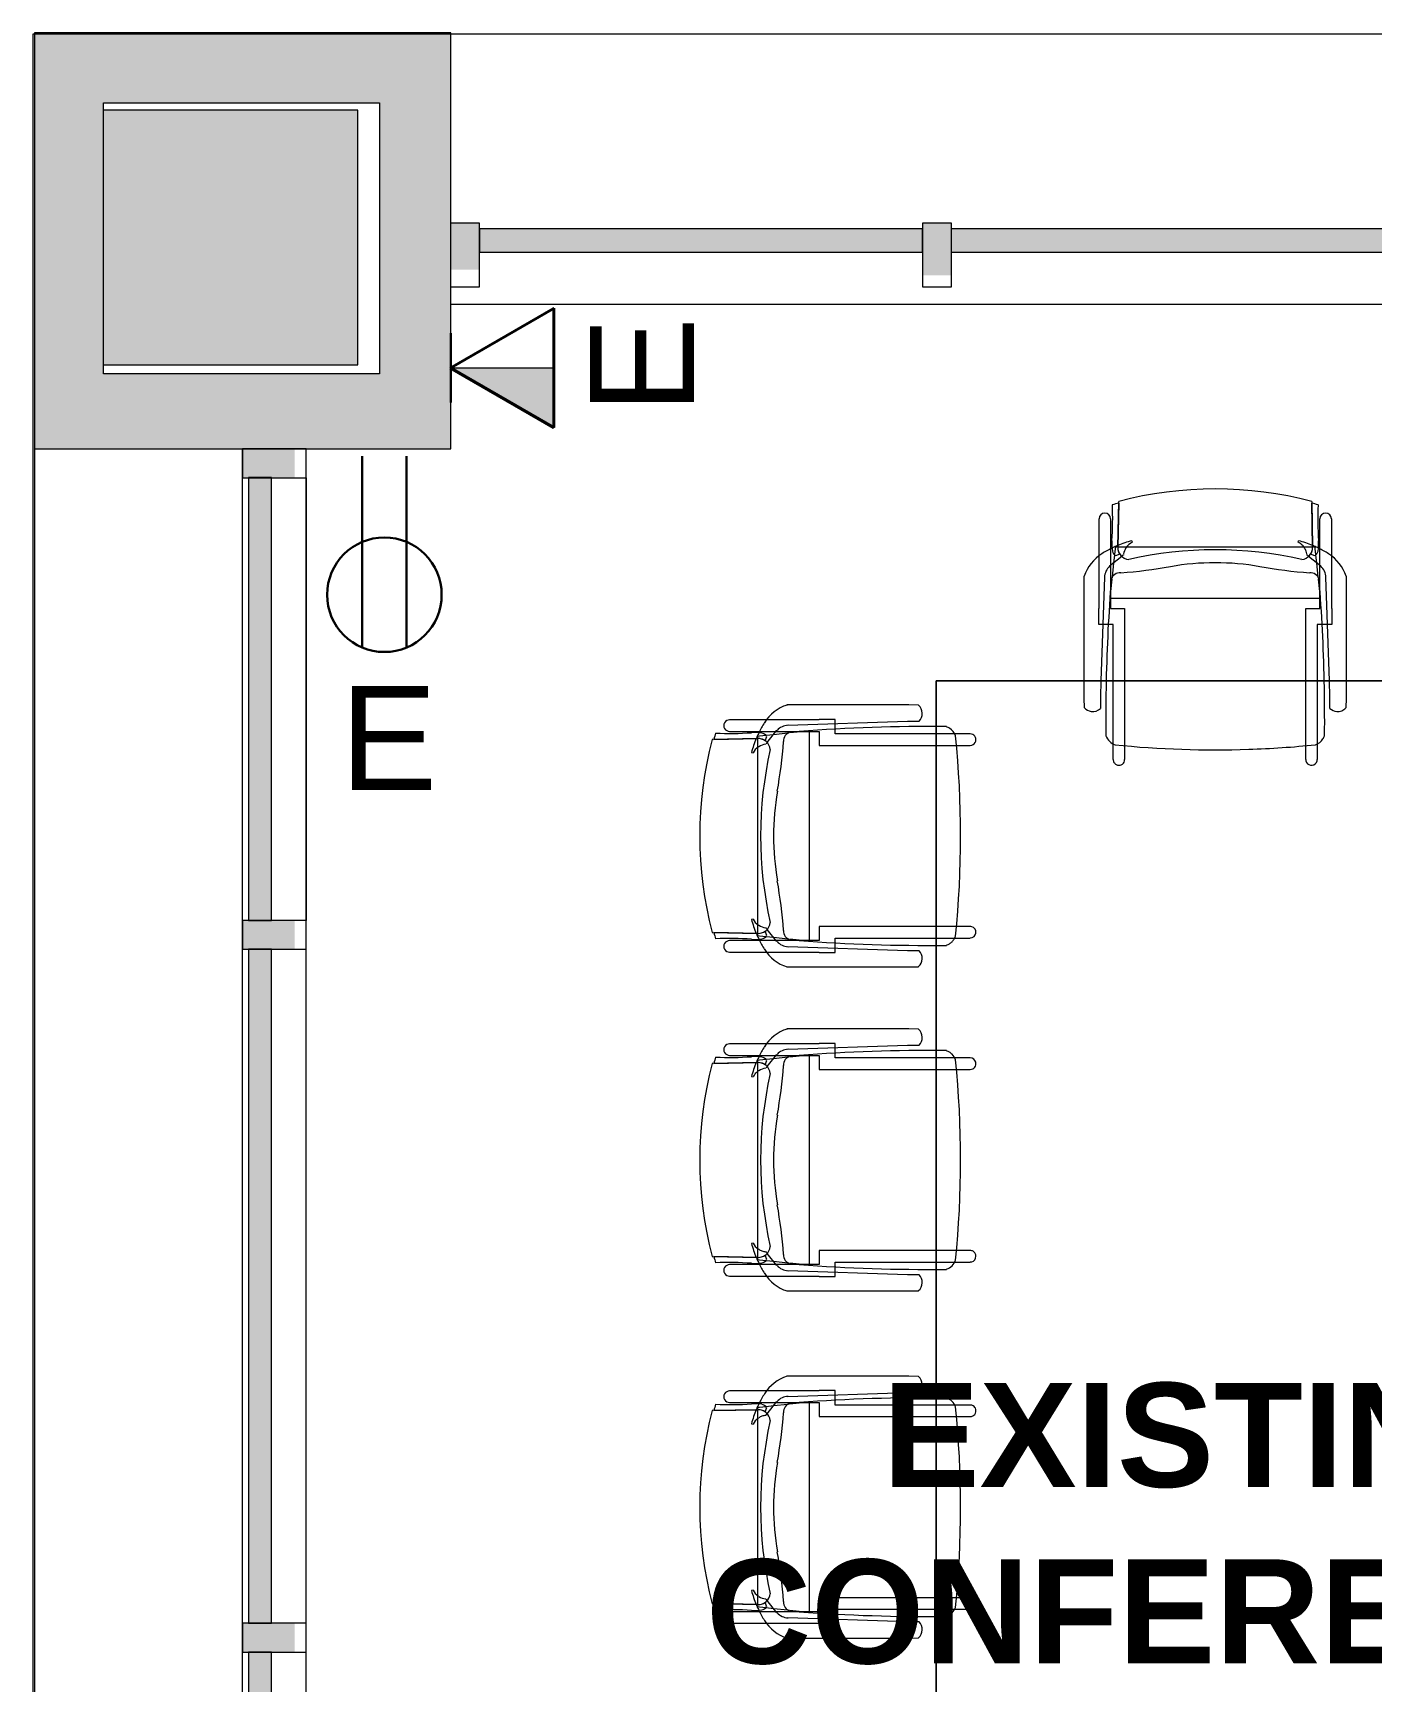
# Model space of a CAD drawing. Header units: inches. Extents: x 385 to 2249, y -1773 to -36.
# Drawn here: x 392.3 to 508, y -219.4 to -77 of the extents above; entities that cross this region are included whole.
import ezdxf

# ---------------------------------------------------------------- set-up
doc = ezdxf.new("R2010")
doc.units = ezdxf.units.IN
doc.header["$MEASUREMENT"] = 0
for name, color, linetype, lineweight in [('A-ANNO-NOTE', 131, 'Continuous', 30), ('A-AREA-IDEN', 2, 'Continuous', 9), ('A-COLS', 52, 'Continuous', 13), ('A-DETL', 90, 'Continuous', 9), ('A-DETL-THIN', 151, 'Continuous', 9), ('A-GLAZ-CURT', 52, 'Continuous', 13), ('A-GLAZ-CWMG', 51, 'Continuous', 13), ('A-WALL', 113, 'Continuous', 13), ('I-FURN', 30, 'Continuous', 9)]:
    doc.layers.add(name, color=color, linetype=linetype, lineweight=lineweight)
doc.styles.add('Swis721 Lt BT', font='swissl.ttf', dxfattribs={"height": 9})
doc.styles.add('Swis721 Lt BT_B', font='', dxfattribs={"height": 9})
doc.styles.get('Swis721 Lt BT_B').set_extended_font_data('Swis721 Lt BT', bold=True)

# ---------------------------------------------------------------- blocks, each defined once
blk = doc.blocks.new('System Panel - Glazed 2-5040567-Level 7 POWER _ SIGNAL')
at = {"layer": 'A-GLAZ-CURT', "lineweight": 9}
blk.add_hatch(color=7, dxfattribs=at).paths.add_polyline_path([(-19.14, 0.25), (19.14, 0.25), (19.14, 2.25), (-19.14, 2.25)], flags=0)
at = {"layer": 'A-GLAZ-CURT', "color": 8, "lineweight": 20}
for p, q in [((19.14, 2.25), (-19.14, 2.25)), ((-19.14, 2.25), (-19.14, 0.25)), ((19.14, 0.25), (19.14, 2.25)), ((-19.14, 0.25), (19.14, 0.25))]:
    blk.add_line(p, q, dxfattribs=at)
blk = doc.blocks.new('Rectangular Mullion - 2_5_ x 5_ rectangular-5019623-Level 7 POWER _ SIGNAL')
at = {"layer": 'A-GLAZ-CWMG', "lineweight": 9}
blk.add_hatch(color=7, dxfattribs=at).paths.add_polyline_path([(0, 1.76), (0, -2.75), (-2.5, -2.75), (-2.5, 1.76), (-1.23, 1.76)], flags=0)
at = {"layer": 'A-GLAZ-CWMG', "color": 8, "lineweight": 20}
for p, q in [((-2.5, 2.75), (0, 2.75)), ((-2.5, -2.75), (-2.5, 2.75)), ((0, 2.75), (0, -2.75)), ((0, -2.75), (-2.5, -2.75))]:
    blk.add_line(p, q, dxfattribs=at)
blk = doc.blocks.new('System Panel - Glazed 2-5040822-Level 7 POWER _ SIGNAL')
at = {"layer": 'A-GLAZ-CURT', "lineweight": 9}
blk.add_hatch(color=7, dxfattribs=at).paths.add_polyline_path([(28.08, 0.25), (28.08, 2.25), (-28.08, 2.25), (-28.08, 0.25), (5.34, 0.25)], flags=0)
at = {"layer": 'A-GLAZ-CURT', "color": 8, "lineweight": 20}
for p, q in [((28.08, 2.25), (-28.08, 2.25)), ((-28.08, 2.25), (-28.08, 0.25)), ((28.08, 0.25), (28.08, 2.25)), ((-28.08, 0.25), (28.08, 0.25))]:
    blk.add_line(p, q, dxfattribs=at)
blk = doc.blocks.new('Rectangular Column - 24_ x 24_ 2-5010604-Level 7 POWER _ SIGNAL')
at = {"layer": 'A-COLS', "lineweight": 9}
blk.add_hatch(color=7, dxfattribs=at).paths.add_polyline_path([(-11, -11), (11, -11), (11, 11), (-11, 11)], flags=0)
at = {"layer": 'A-COLS', "color": 8, "lineweight": 20}
for p, q in [((11, 11), (-11, 11)), ((-11, 11), (-11, -11)), ((11, -11), (11, 11)), ((-11, -11), (11, -11))]:
    blk.add_line(p, q, dxfattribs=at)
blk = doc.blocks.new('System Panel - Glazed 2-5041578-Level 7 POWER _ SIGNAL')
at = {"layer": 'A-GLAZ-CURT', "lineweight": 9}
blk.add_hatch(color=7, dxfattribs=at).paths.add_polyline_path([(-19.13, 0.25), (19.13, 0.25), (19.13, 2.25), (-19.13, 2.25)], flags=0)
at = {"layer": 'A-GLAZ-CURT', "color": 8, "lineweight": 20}
for p, q in [((19.13, 2.25), (-19.13, 2.25)), ((-19.13, 2.25), (-19.13, 0.25)), ((19.13, 0.25), (19.13, 2.25)), ((-19.13, 0.25), (19.13, 0.25))]:
    blk.add_line(p, q, dxfattribs=at)
blk = doc.blocks.new('System Panel - Glazed 2-5123525-Level 7 POWER _ SIGNAL')
at = {"layer": 'A-GLAZ-CURT', "lineweight": 9}
blk.add_hatch(color=7, dxfattribs=at).paths.add_polyline_path([(-29.125, 0.25), (29.125, 0.25), (29.125, 2.25), (-29.125, 2.25)], flags=0)
at = {"layer": 'A-GLAZ-CURT', "color": 8, "lineweight": 20}
for p, q in [((29.125, 2.25), (-29.125, 2.25)), ((-29.125, 2.25), (-29.125, 0.25)), ((29.125, 0.25), (29.125, 2.25)), ((-29.125, 0.25), (29.125, 0.25))]:
    blk.add_line(p, q, dxfattribs=at)
blk = doc.blocks.new('System Panel - Glazed 2-5123496-Level 7 POWER _ SIGNAL')
at = {"layer": 'A-GLAZ-CURT', "lineweight": 9}
blk.add_hatch(color=7, dxfattribs=at).paths.add_polyline_path([(-28.38, 2.25), (-28.38, 0.25), (28.37, 0.25), (28.37, 2.25), (26.15, 2.25)], flags=0)
at = {"layer": 'A-GLAZ-CURT', "color": 8, "lineweight": 20}
for p, q in [((28.37, 2.25), (-28.38, 2.25)), ((-28.38, 2.25), (-28.38, 0.25)), ((28.37, 0.25), (28.37, 2.25)), ((-28.38, 0.25), (28.37, 0.25))]:
    blk.add_line(p, q, dxfattribs=at)
blk = doc.blocks.new('Walls 62 - Walls 3-5097506-Level 7 POWER _ SIGNAL')
at = {"layer": 'A-WALL', "lineweight": 9}
blk.add_line((41.5, -1605.9), (41.5, -1742.38), dxfattribs=at)
blk = doc.blocks.new('Walls 63 - Walls 3-5097518-Level 7 POWER _ SIGNAL')
at = {"layer": 'A-WALL', "lineweight": 9}
for p, q in [((40.36, -1605.91), (40.36, -2559.92)), ((58.34, -2049.92), (58.34, -1605.91))]:
    blk.add_line(p, q, dxfattribs=at)
blk = doc.blocks.new('Rectangular Mullion - 2_5_ x 5_ rectangular-V4-Level 7 POWER _ SIGNAL')
at = {"layer": 'A-GLAZ-CWMG', "lineweight": 9}
blk.add_hatch(color=7, dxfattribs=at).paths.add_polyline_path([(-2.5, 1.26), (-2.5, -2.75), (0, -2.75), (0, 1.26), (-1.91, 1.26)], flags=0)
at = {"layer": 'A-GLAZ-CWMG', "color": 8, "lineweight": 20}
for p, q in [((0, 2.75), (-2.5, 2.75)), ((-2.5, 2.75), (-2.5, -2.75)), ((0, -2.75), (0, 2.75)), ((-2.5, -2.75), (0, -2.75))]:
    blk.add_line(p, q, dxfattribs=at)
blk = doc.blocks.new('GIANT CONFERENCE TABLE4 - GIANT CONFERENCE TABLE-5500512-Level 7 POWER _ SIGNAL')
at = {"layer": 'I-FURN'}
for p, q in [((518.12, -132.95), (470.41, -132.95)), ((470.41, -132.95), (470.41, -276.53)), ((470.41, -276.53), (470.41, -132.95)), ((470.41, -132.95), (518.12, -132.95)), ((518.12, -276.53), (518.12, -132.95)), ((518.12, -132.95), (518.12, -276.53)), ((470.41, -276.53), (518.12, -276.53)), ((518.12, -276.53), (470.41, -276.53))]:
    blk.add_line(p, q, dxfattribs=at)
blk = doc.blocks.new('F-Haworth_Chair_X99-Seminar - X99 Seminar Chair with Glides-V32-Level 7 POWER _ SIGNAL')
at = {"layer": 'I-FURN'}
for p, q in [((-8.34, 11.52), (-8.42, 7.57)), ((8.42, 7.57), (8.34, 11.52)), ((-10.04, 10.02), (-10.04, 6.81)), ((-9.04, 7.4), (-9.04, 10.02)), ((-8.42, 7.57), (-8.34, 11.37)), ((8.34, 11.37), (8.42, 7.57)), ((9.04, 10.02), (9.04, 7.4)), ((10.04, 6.81), (10.04, 10.02)), ((-9.04, 5.99), (-9.04, 7.4)), ((-8.62, 7.42), (-8.68, 6.87)), ((-8.6, 7.6), (-8.62, 7.43)), ((-8.49, 7.6), (-8.56, 7.6)), ((-7.65, 7.6), (-8.4, 7.6)), ((7.65, 7.6), (-7.65, 7.6)), ((-7.18, 7.99), (-7.21, 8.13)), ((7.21, 8.13), (7.18, 7.99)), ((8.4, 7.6), (7.65, 7.6)), ((8.56, 7.6), (8.49, 7.6)), ((8.62, 7.43), (8.6, 7.6)), ((8.68, 6.87), (8.62, 7.42)), ((9.04, 7.4), (9.04, 5.99)), ((-10.04, 6.81), (-10.04, 5)), ((-9.13, 5.92), (-8.07, 6.77)), ((-9.04, 3.62), (-9.04, 5.99)), ((-8.75, 6.22), (-8.88, 4.99)), ((-8.68, 6.87), (-8.75, 6.22)), ((-8.61, 6.81), (-8.23, 6.95)), ((-8.03, 6.81), (-7.95, 6.87)), ((7.95, 6.87), (8.03, 6.81)), ((8.07, 6.77), (9.13, 5.92)), ((8.23, 6.95), (8.61, 6.81)), ((8.75, 6.22), (8.68, 6.87)), ((8.88, 4.99), (8.75, 6.22)), ((9.04, 5.99), (9.04, 3.62)), ((10.04, 5), (10.04, 6.81)), ((-11.32, 5.06), (-11.32, -5.48)), ((-10.04, 4.99), (-10.04, 2.27)), ((-9.92, -5.36), (-9.57, 4.97)), ((-8.9, 4.8), (-9.07, 3.2)), ((-8.88, 4.99), (-8.89, 4.91)), ((8.89, 4.91), (8.88, 4.99)), ((9.07, 3.2), (8.9, 4.8)), ((9.57, 4.97), (9.92, -5.36)), ((10.04, 2.27), (10.04, 4.99)), ((11.32, -5.48), (11.32, 5.06)), ((-9.07, 3.2), (-9.07, 3.12)), ((-9.07, 3.12), (9.07, 3.12)), ((-9.04, 3.43), (-9.04, 3.62)), ((-9.04, 3.12), (-9.04, 3.43)), ((-9.04, 2.27), (-9.04, 3.12)), ((9.04, 3.62), (9.04, 3.43)), ((9.04, 3.43), (9.04, 3.12)), ((9.04, 3.12), (9.04, 2.27)), ((9.07, 3.12), (9.07, 3.2)), ((-10.04, 2.27), (-10.07, 2.27)), ((-10.07, 2.27), (-10.07, 0.89)), ((-7.83, 2.27), (-9.04, 2.27)), ((-7.83, -7.83), (-7.83, 2.27)), ((9.04, 2.27), (7.83, 2.27)), ((7.83, 2.27), (7.83, -7.83)), ((10.07, 2.27), (10.04, 2.27)), ((10.07, 0.89), (10.07, 2.27)), ((-10.07, 0.89), (-9.71, 0.89)), ((-9.71, 0.89), (-9.2, 0.89)), ((-9.2, 0.89), (-8.82, 0.89)), ((-8.82, 0.89), (-8.82, -7.83)), ((8.82, 0.89), (9.2, 0.89)), ((8.82, -7.83), (8.82, 0.89)), ((9.2, 0.89), (9.71, 0.89)), ((9.71, 0.89), (10.07, 0.89)), ((-11.32, -5.48), (-11.3, -6.32)), ((-9.92, -6.36), (-9.92, -5.36)), ((9.92, -5.36), (9.92, -6.36)), ((11.3, -6.32), (11.32, -5.48)), ((-8.82, -7.83), (-8.82, -9.44)), ((-7.83, -9.57), (-7.83, -7.83)), ((7.83, -7.83), (7.83, -9.57)), ((8.82, -9.44), (8.82, -7.83)), ((-8.82, -9.44), (-8.82, -10.78)), ((-7.83, -10.78), (-7.83, -9.57)), ((7.83, -9.57), (7.83, -10.78)), ((8.82, -10.78), (8.82, -9.44))]:
    blk.add_line(p, q, dxfattribs=at)
for centre, radius, start, end in [((0, -20.29), 32.89, 75.3075, 104.696), ((-9.54, 10.02), 0.498, 360, 180), ((-36.06, 10.03), 27.2, 355.9857, 2.5118), ((0, -20.73), 33.17, 104.5766, 105.5522), ((0, -20.73), 33.17, 74.4478, 75.4234), ((36.06, 10.03), 27.2, 177.4882, 184.0143), ((9.54, 10.02), 0.498, 360, 180), ((-4.71, -1.15), 9.61, 116.0036, 121.9522), ((-5.2, 7.86), 3.74, 175.9857, 189.9064), ((-4.71, -1.15), 9.61, 113.5094, 116.0036), ((-8.28, 7.33), 0.613, 189.9064, 237.4573), ((-4.71, -1.15), 9.61, 112.927, 113.3607), ((-4.71, -1.15), 9.61, 105.0666, 112.7369), ((-7.37, 7.55), 1.05, 178.8214, 214.7998), ((-7.37, 7.55), 1.05, 178.8214, 264.0446), ((-6.55, 6.76), 1.38, 147.5752, 174.9122), ((-6.55, 6.76), 1.38, 117.0503, 145.9813), ((0, -26.49), 33.83, 77.2285, 102.7715), ((6.55, 6.76), 1.38, 34.0187, 62.9497), ((4.71, -1.15), 9.61, 67.2631, 74.9334), ((7.37, 7.55), 1.05, 275.9554, 1.1786), ((6.55, 6.76), 1.38, 5.0878, 32.4248), ((7.37, 7.55), 1.05, 325.2002, 1.1786), ((4.71, -1.15), 9.61, 66.6393, 67.073), ((4.71, -1.15), 9.61, 63.9964, 66.4906), ((8.28, 7.33), 0.613, 302.5427, 350.0936), ((5.2, 7.86), 3.74, 350.0936, 4.0143), ((4.71, -1.15), 9.61, 58.0478, 63.9964), ((-7.87, 3.92), 3.63, 121.9522, 161.8211), ((-8.18, 4.9), 1.39, 132.8922, 177.1987), ((-11.32, 48.08), 42.84, 274.2301, 280.0233), ((0, -15.97), 22.19, 79.9767, 100.0233), ((11.32, 48.08), 42.84, 259.9767, 265.7699), ((8.18, 4.9), 1.39, 2.8013, 47.1078), ((7.87, 3.92), 3.63, 18.1789, 58.0478), ((144.06, -7.32), 153.52, 175.4787, 180.1906), ((-8.24, 4.59), 0.763, 84.2338, 165.7662), ((8.24, 4.59), 0.763, 14.2338, 95.7662), ((-144.06, -7.32), 153.52, 359.8094, 4.5213), ((-10.58, -5.68), 0.956, 221.8901, 314.1099), ((10.58, -5.68), 0.956, 225.8901, 318.1099), ((144.06, -7.32), 153.52, 180.1906, 180.5251), ((-144.06, -7.32), 153.52, 359.4749, 359.8094), ((-8.21, -8.28), 1.31, 200.0433, 212.5216), ((-8.21, -8.28), 1.31, 212.5216, 225), ((-8.21, -8.28), 1.31, 225, 237.4784), ((-8.21, -8.28), 1.31, 237.4784, 249.9567), ((0, 75.01), 84.96, 264.1475, 275.8525), ((8.21, -8.28), 1.31, 290.0433, 327.4784), ((8.21, -8.28), 1.31, 327.4784, 339.9567), ((-8.32, -10.78), 0.495, 180, 345), ((-8.32, -10.78), 0.495, 345, 360), ((8.32, -10.78), 0.495, 180, 240), ((8.32, -10.78), 0.495, 240, 255), ((8.32, -10.78), 0.495, 255, 360)]:
    blk.add_arc(centre, radius, start, end, dxfattribs=at)
blk = doc.blocks.new('F-Haworth_Chair_X99-Seminar - X99 Seminar Chair with Glides-V33-Level 7 POWER _ SIGNAL')
at = {"layer": 'I-FURN'}
for p, q in [((-8.34, 11.52), (-8.42, 7.57)), ((8.42, 7.57), (8.34, 11.52)), ((-10.04, 10.02), (-10.04, 6.81)), ((-9.04, 7.4), (-9.04, 10.02)), ((-8.42, 7.57), (-8.34, 11.37)), ((8.34, 11.37), (8.42, 7.57)), ((9.04, 10.02), (9.04, 7.4)), ((10.04, 6.81), (10.04, 10.02)), ((-9.04, 5.99), (-9.04, 7.4)), ((-8.62, 7.42), (-8.68, 6.87)), ((-8.6, 7.6), (-8.62, 7.43)), ((-8.49, 7.6), (-8.56, 7.6)), ((-7.65, 7.6), (-8.4, 7.6)), ((7.65, 7.6), (-7.65, 7.6)), ((-7.18, 7.99), (-7.21, 8.13)), ((7.21, 8.13), (7.18, 7.99)), ((8.4, 7.6), (7.65, 7.6)), ((8.56, 7.6), (8.49, 7.6)), ((8.62, 7.43), (8.6, 7.6)), ((8.68, 6.87), (8.62, 7.42)), ((9.04, 7.4), (9.04, 5.99)), ((-10.04, 6.81), (-10.04, 5)), ((-9.13, 5.92), (-8.07, 6.77)), ((-9.04, 3.62), (-9.04, 5.99)), ((-8.75, 6.22), (-8.88, 4.99)), ((-8.68, 6.87), (-8.75, 6.22)), ((-8.61, 6.81), (-8.23, 6.95)), ((-8.03, 6.81), (-7.95, 6.87)), ((7.95, 6.87), (8.03, 6.81)), ((8.07, 6.77), (9.13, 5.92)), ((8.23, 6.95), (8.61, 6.81)), ((8.75, 6.22), (8.68, 6.87)), ((8.88, 4.99), (8.75, 6.22)), ((9.04, 5.99), (9.04, 3.62)), ((10.04, 5), (10.04, 6.81)), ((-11.32, 5.06), (-11.32, -5.48)), ((-10.04, 4.99), (-10.04, 2.27)), ((-9.92, -5.36), (-9.57, 4.97)), ((-8.9, 4.8), (-9.07, 3.2)), ((-8.88, 4.99), (-8.89, 4.91)), ((8.89, 4.91), (8.88, 4.99)), ((9.07, 3.2), (8.9, 4.8)), ((9.57, 4.97), (9.92, -5.36)), ((10.04, 2.27), (10.04, 4.99)), ((11.32, -5.48), (11.32, 5.06)), ((-9.07, 3.2), (-9.07, 3.12)), ((-9.07, 3.12), (9.07, 3.12)), ((-9.04, 3.43), (-9.04, 3.62)), ((-9.04, 3.12), (-9.04, 3.43)), ((-9.04, 2.27), (-9.04, 3.12)), ((9.04, 3.62), (9.04, 3.43)), ((9.04, 3.43), (9.04, 3.12)), ((9.04, 3.12), (9.04, 2.27)), ((9.07, 3.12), (9.07, 3.2)), ((-10.04, 2.27), (-10.07, 2.27)), ((-10.07, 2.27), (-10.07, 0.89)), ((-7.83, 2.27), (-9.04, 2.27)), ((-7.83, -7.83), (-7.83, 2.27)), ((9.04, 2.27), (7.83, 2.27)), ((7.83, 2.27), (7.83, -7.83)), ((10.07, 2.27), (10.04, 2.27)), ((10.07, 0.89), (10.07, 2.27)), ((-10.07, 0.89), (-9.71, 0.89)), ((-9.71, 0.89), (-9.2, 0.89)), ((-9.2, 0.89), (-8.82, 0.89)), ((-8.82, 0.89), (-8.82, -7.83)), ((8.82, 0.89), (9.2, 0.89)), ((8.82, -7.83), (8.82, 0.89)), ((9.2, 0.89), (9.71, 0.89)), ((9.71, 0.89), (10.07, 0.89)), ((-11.32, -5.48), (-11.3, -6.32)), ((-9.92, -6.36), (-9.92, -5.36)), ((9.92, -5.36), (9.92, -6.36)), ((11.3, -6.32), (11.32, -5.48)), ((-8.82, -7.83), (-8.82, -9.44)), ((-7.83, -9.57), (-7.83, -7.83)), ((7.83, -7.83), (7.83, -9.57)), ((8.82, -9.44), (8.82, -7.83)), ((-8.82, -9.44), (-8.82, -10.78)), ((-7.83, -10.78), (-7.83, -9.57)), ((7.83, -9.57), (7.83, -10.78)), ((8.82, -10.78), (8.82, -9.44))]:
    blk.add_line(p, q, dxfattribs=at)
for centre, radius, start, end in [((0, -20.29), 32.89, 75.3075, 104.696), ((-9.54, 10.02), 0.498, 360, 180), ((-36.06, 10.03), 27.2, 355.9857, 2.5118), ((0, -20.73), 33.17, 104.5766, 105.5522), ((0, -20.73), 33.17, 74.4478, 75.4234), ((36.06, 10.03), 27.2, 177.4882, 184.0143), ((9.54, 10.02), 0.498, 360, 180), ((-4.71, -1.15), 9.61, 116.0036, 121.9522), ((-5.2, 7.86), 3.74, 175.9857, 189.9064), ((-4.71, -1.15), 9.61, 113.5094, 116.0036), ((-8.28, 7.33), 0.613, 189.9064, 237.4573), ((-4.71, -1.15), 9.61, 112.927, 113.3607), ((-4.71, -1.15), 9.61, 105.0666, 112.7369), ((-7.37, 7.55), 1.05, 178.8214, 214.7998), ((-7.37, 7.55), 1.05, 178.8214, 264.0446), ((-6.55, 6.76), 1.38, 160.4467, 174.9122), ((-6.55, 6.76), 1.38, 147.5752, 160.4467), ((-6.55, 6.76), 1.38, 117.0503, 145.9813), ((0, -26.49), 33.83, 77.2285, 102.7715), ((6.55, 6.76), 1.38, 48.4842, 62.9497), ((4.71, -1.15), 9.61, 67.2631, 74.9334), ((6.55, 6.76), 1.38, 34.0187, 48.4842), ((7.37, 7.55), 1.05, 275.9554, 1.1786), ((6.55, 6.76), 1.38, 5.0878, 32.4248), ((7.37, 7.55), 1.05, 325.2002, 1.1786), ((4.71, -1.15), 9.61, 66.6393, 67.073), ((4.71, -1.15), 9.61, 63.9964, 66.4906), ((8.28, 7.33), 0.613, 302.5427, 350.0936), ((5.2, 7.86), 3.74, 350.0936, 4.0143), ((4.71, -1.15), 9.61, 58.0478, 63.9964), ((-7.87, 3.92), 3.63, 121.9522, 161.8211), ((-8.18, 4.9), 1.39, 132.8922, 177.1987), ((-11.32, 48.08), 42.84, 274.2301, 280.0233), ((0, -15.97), 22.19, 79.9767, 100.0233), ((11.32, 48.08), 42.84, 259.9767, 265.7699), ((8.18, 4.9), 1.39, 2.8013, 47.1078), ((7.87, 3.92), 3.63, 18.1789, 58.0478), ((144.06, -7.32), 153.52, 175.4787, 180.1906), ((-8.24, 4.59), 0.763, 84.2338, 165.7662), ((8.24, 4.59), 0.763, 14.2338, 95.7662), ((-144.06, -7.32), 153.52, 359.8094, 4.5213), ((-10.58, -5.68), 0.956, 221.8901, 314.1099), ((10.58, -5.68), 0.956, 225.8901, 318.1099), ((144.06, -7.32), 153.52, 180.1906, 180.5251), ((-144.06, -7.32), 153.52, 359.4749, 359.8094), ((-8.21, -8.28), 1.31, 200.0433, 212.5216), ((-8.21, -8.28), 1.31, 212.5216, 237.4784), ((-8.21, -8.28), 1.31, 237.4784, 249.9567), ((0, 75.01), 84.96, 264.1475, 275.8525), ((8.21, -8.28), 1.31, 290.0433, 315), ((8.21, -8.28), 1.31, 315, 327.4784), ((8.21, -8.28), 1.31, 327.4784, 339.9567), ((-8.32, -10.78), 0.495, 180, 195), ((-8.32, -10.78), 0.495, 195, 270), ((-8.32, -10.78), 0.495, 270, 300), ((-8.32, -10.78), 0.495, 300, 315), ((-8.32, -10.78), 0.495, 315, 330), ((-8.32, -10.78), 0.495, 330, 345), ((-8.32, -10.78), 0.495, 345, 360), ((8.32, -10.78), 0.495, 180, 285), ((8.32, -10.78), 0.495, 285, 360)]:
    blk.add_arc(centre, radius, start, end, dxfattribs=at)
blk = doc.blocks.new('F-Haworth_Chair_X99-Seminar - X99 Seminar Chair with Glides-V34-Level 7 POWER _ SIGNAL')
at = {"layer": 'I-FURN'}
for p, q in [((-8.34, 11.52), (-8.42, 7.57)), ((8.42, 7.57), (8.34, 11.52)), ((-10.04, 10.02), (-10.04, 6.81)), ((-9.04, 7.4), (-9.04, 10.02)), ((-8.42, 7.57), (-8.34, 11.37)), ((8.34, 11.37), (8.42, 7.57)), ((9.04, 10.02), (9.04, 7.4)), ((10.04, 6.81), (10.04, 10.02)), ((-9.04, 5.99), (-9.04, 7.4)), ((-8.62, 7.42), (-8.68, 6.87)), ((-8.6, 7.6), (-8.62, 7.43)), ((-8.49, 7.6), (-8.56, 7.6)), ((-7.65, 7.6), (-8.4, 7.6)), ((7.65, 7.6), (-7.65, 7.6)), ((-7.18, 7.99), (-7.21, 8.13)), ((7.21, 8.13), (7.18, 7.99)), ((8.4, 7.6), (7.65, 7.6)), ((8.56, 7.6), (8.49, 7.6)), ((8.62, 7.43), (8.6, 7.6)), ((8.68, 6.87), (8.62, 7.42)), ((9.04, 7.4), (9.04, 5.99)), ((-10.04, 6.81), (-10.04, 5)), ((-9.13, 5.92), (-8.07, 6.77)), ((-9.04, 3.62), (-9.04, 5.99)), ((-8.75, 6.22), (-8.88, 4.99)), ((-8.68, 6.87), (-8.75, 6.22)), ((-8.61, 6.81), (-8.23, 6.95)), ((-8.03, 6.81), (-7.95, 6.87)), ((7.95, 6.87), (8.03, 6.81)), ((8.07, 6.77), (9.13, 5.92)), ((8.23, 6.95), (8.61, 6.81)), ((8.75, 6.22), (8.68, 6.87)), ((8.88, 4.99), (8.75, 6.22)), ((9.04, 5.99), (9.04, 3.62)), ((10.04, 5), (10.04, 6.81)), ((-11.32, 5.06), (-11.32, -5.48)), ((-10.04, 4.99), (-10.04, 2.27)), ((-9.92, -5.36), (-9.57, 4.97)), ((-8.9, 4.8), (-9.07, 3.2)), ((-8.88, 4.99), (-8.89, 4.91)), ((8.89, 4.91), (8.88, 4.99)), ((9.07, 3.2), (8.9, 4.8)), ((9.57, 4.97), (9.92, -5.36)), ((10.04, 2.27), (10.04, 4.99)), ((11.32, -5.48), (11.32, 5.06)), ((-9.07, 3.2), (-9.07, 3.12)), ((-9.07, 3.12), (9.07, 3.12)), ((-9.04, 3.43), (-9.04, 3.62)), ((-9.04, 3.12), (-9.04, 3.43)), ((-9.04, 2.27), (-9.04, 3.12)), ((9.04, 3.62), (9.04, 3.43)), ((9.04, 3.43), (9.04, 3.12)), ((9.04, 3.12), (9.04, 2.27)), ((9.07, 3.12), (9.07, 3.2)), ((-10.04, 2.27), (-10.07, 2.27)), ((-10.07, 2.27), (-10.07, 0.89)), ((-7.83, 2.27), (-9.04, 2.27)), ((-7.83, -7.83), (-7.83, 2.27)), ((9.04, 2.27), (7.83, 2.27)), ((7.83, 2.27), (7.83, -7.83)), ((10.07, 2.27), (10.04, 2.27)), ((10.07, 0.89), (10.07, 2.27)), ((-10.07, 0.89), (-9.71, 0.89)), ((-9.71, 0.89), (-9.2, 0.89)), ((-9.2, 0.89), (-8.82, 0.89)), ((-8.82, 0.89), (-8.82, -7.83)), ((8.82, 0.89), (9.2, 0.89)), ((8.82, -7.83), (8.82, 0.89)), ((9.2, 0.89), (9.71, 0.89)), ((9.71, 0.89), (10.07, 0.89)), ((-11.32, -5.48), (-11.3, -6.32)), ((-9.92, -6.36), (-9.92, -5.36)), ((9.92, -5.36), (9.92, -6.36)), ((11.3, -6.32), (11.32, -5.48)), ((-8.82, -7.83), (-8.82, -9.44)), ((-7.83, -9.57), (-7.83, -7.83)), ((7.83, -7.83), (7.83, -9.57)), ((8.82, -9.44), (8.82, -7.83)), ((-8.82, -9.44), (-8.82, -10.78)), ((-7.83, -10.78), (-7.83, -9.57)), ((7.83, -9.57), (7.83, -10.78)), ((8.82, -10.78), (8.82, -9.44))]:
    blk.add_line(p, q, dxfattribs=at)
for centre, radius, start, end in [((0, -20.29), 32.89, 75.3075, 104.696), ((-9.54, 10.02), 0.498, 360, 180), ((-36.06, 10.03), 27.2, 355.9857, 2.5118), ((0, -20.73), 33.17, 104.5766, 105.5522), ((0, -20.73), 33.17, 74.4478, 75.4234), ((36.06, 10.03), 27.2, 177.4882, 184.0143), ((9.54, 10.02), 0.498, 360, 180), ((-4.71, -1.15), 9.61, 116.0036, 121.9522), ((-5.2, 7.86), 3.74, 175.9857, 189.9064), ((-4.71, -1.15), 9.61, 113.5094, 116.0036), ((-8.28, 7.33), 0.613, 189.9064, 237.4573), ((-4.71, -1.15), 9.61, 112.927, 113.3607), ((-4.71, -1.15), 9.61, 105.0666, 112.7369), ((-7.37, 7.55), 1.05, 178.8214, 214.7998), ((-7.37, 7.55), 1.05, 178.8214, 264.0446), ((-6.55, 6.76), 1.38, 147.5752, 174.9122), ((-6.55, 6.76), 1.38, 117.0503, 145.9813), ((0, -26.49), 33.83, 77.2285, 102.7715), ((6.55, 6.76), 1.38, 34.0187, 62.9497), ((4.71, -1.15), 9.61, 67.2631, 74.9334), ((7.37, 7.55), 1.05, 275.9554, 1.1786), ((6.55, 6.76), 1.38, 19.5533, 32.4248), ((6.55, 6.76), 1.38, 5.0878, 19.5533), ((7.37, 7.55), 1.05, 325.2002, 1.1786), ((4.71, -1.15), 9.61, 66.6393, 67.073), ((4.71, -1.15), 9.61, 63.9964, 66.4906), ((8.28, 7.33), 0.613, 302.5427, 350.0936), ((5.2, 7.86), 3.74, 350.0936, 4.0143), ((4.71, -1.15), 9.61, 58.0478, 63.9964), ((-7.87, 3.92), 3.63, 121.9522, 161.8211), ((-8.18, 4.9), 1.39, 132.8922, 177.1987), ((-11.32, 48.08), 42.84, 274.2301, 280.0233), ((0, -15.97), 22.19, 79.9767, 100.0233), ((11.32, 48.08), 42.84, 259.9767, 265.7699), ((8.18, 4.9), 1.39, 2.8013, 47.1078), ((7.87, 3.92), 3.63, 18.1789, 58.0478), ((144.06, -7.32), 153.52, 175.4787, 180.1906), ((-8.24, 4.59), 0.763, 84.2338, 165.7662), ((8.24, 4.59), 0.763, 14.2338, 95.7662), ((-144.06, -7.32), 153.52, 359.8094, 4.5213), ((-10.58, -5.68), 0.956, 221.8901, 314.1099), ((10.58, -5.68), 0.956, 225.8901, 318.1099), ((144.06, -7.32), 153.52, 180.1906, 180.5251), ((-144.06, -7.32), 153.52, 359.4749, 359.8094), ((-8.21, -8.28), 1.31, 200.0433, 249.9567), ((0, 75.01), 84.96, 264.1475, 275.8525), ((8.21, -8.28), 1.31, 290.0433, 339.9567), ((-8.32, -10.78), 0.495, 180, 195), ((-8.32, -10.78), 0.495, 195, 285), ((-8.32, -10.78), 0.495, 285, 360), ((8.32, -10.78), 0.495, 180, 285), ((8.32, -10.78), 0.495, 285, 330), ((8.32, -10.78), 0.495, 330, 345), ((8.32, -10.78), 0.495, 345, 360)]:
    blk.add_arc(centre, radius, start, end, dxfattribs=at)
blk = doc.blocks.new('F-Haworth_Chair_X99-Seminar - X99 Seminar Chair with Glides-V42-Level 7 POWER _ SIGNAL')
at = {"layer": 'I-FURN'}
for p, q in [((-8.82, 9.44), (-8.82, 10.78)), ((-7.83, 10.78), (-7.83, 9.57)), ((7.83, 9.57), (7.83, 10.78)), ((8.82, 10.78), (8.82, 9.44)), ((-8.82, 3.99), (-8.82, 9.44)), ((-7.83, 9.57), (-7.83, 3.99)), ((7.83, 3.99), (7.83, 9.57)), ((8.82, 9.44), (8.82, 3.99)), ((-11.32, 5.48), (-11.3, 6.32)), ((-9.92, 6.36), (-9.92, 5.36)), ((9.92, 5.36), (9.92, 6.36)), ((11.3, 6.32), (11.32, 5.48)), ((-11.32, 3.99), (-11.32, 5.48)), ((-9.92, 5.36), (-9.87, 3.99)), ((9.87, 3.99), (9.92, 5.36)), ((11.32, 5.48), (11.32, 3.99)), ((-11.32, -5.06), (-11.32, 3.99)), ((-9.87, 3.99), (-9.57, -4.97)), ((-8.82, -0.89), (-8.82, 3.99)), ((-7.83, 3.99), (-7.83, -2.27)), ((7.83, -2.27), (7.83, 3.99)), ((8.82, 3.99), (8.82, -0.89)), ((9.57, -4.97), (9.87, 3.99)), ((11.32, 3.99), (11.32, -5.06)), ((-10.07, -0.89), (-9.71, -0.89)), ((-10.07, -2.27), (-10.07, -0.89)), ((-9.71, -0.89), (-9.2, -0.89)), ((-9.2, -0.89), (-8.82, -0.89)), ((8.82, -0.89), (9.2, -0.89)), ((9.2, -0.89), (9.71, -0.89)), ((9.71, -0.89), (10.07, -0.89)), ((10.07, -0.89), (10.07, -2.27)), ((-10.04, -2.27), (-10.07, -2.27)), ((-10.04, -4.99), (-10.04, -2.27)), ((-9.04, -2.27), (-9.04, -3.12)), ((-7.83, -2.27), (-9.04, -2.27)), ((9.04, -2.27), (7.83, -2.27)), ((9.04, -3.12), (9.04, -2.27)), ((10.04, -2.27), (10.04, -4.99)), ((10.07, -2.27), (10.04, -2.27)), ((-9.07, -3.12), (9.07, -3.12)), ((-9.07, -3.2), (-9.07, -3.12)), ((-8.9, -4.8), (-9.07, -3.2)), ((-9.04, -3.12), (-9.04, -3.43)), ((-9.04, -3.43), (-9.04, -3.62)), ((-9.04, -3.62), (-9.04, -5.99)), ((9.07, -3.2), (8.9, -4.8)), ((9.04, -3.43), (9.04, -3.12)), ((9.04, -3.62), (9.04, -3.43)), ((9.04, -5.99), (9.04, -3.62)), ((9.07, -3.12), (9.07, -3.2)), ((-10.04, -6.81), (-10.04, -5)), ((-8.88, -4.99), (-8.89, -4.91)), ((-8.75, -6.22), (-8.88, -4.99)), ((8.88, -4.99), (8.75, -6.22)), ((8.89, -4.91), (8.88, -4.99)), ((10.04, -5), (10.04, -6.81)), ((-10.04, -10.02), (-10.04, -6.81)), ((-9.13, -5.92), (-8.07, -6.77)), ((-9.04, -5.99), (-9.04, -7.4)), ((-8.68, -6.87), (-8.75, -6.22)), ((-8.68, -6.91), (-8.68, -6.87)), ((-8.62, -7.42), (-8.67, -6.94)), ((-8.61, -6.81), (-8.23, -6.95)), ((-8.03, -6.81), (-7.95, -6.87)), ((7.95, -6.87), (8.03, -6.81)), ((8.07, -6.77), (9.13, -5.92)), ((8.23, -6.95), (8.61, -6.81)), ((8.67, -6.94), (8.62, -7.42)), ((8.75, -6.22), (8.68, -6.87)), ((8.68, -6.87), (8.68, -6.91)), ((9.04, -7.4), (9.04, -5.99)), ((10.04, -6.81), (10.04, -10.02)), ((-9.04, -7.4), (-9.04, -10.02)), ((-8.6, -7.6), (-8.62, -7.43)), ((-8.49, -7.6), (-8.56, -7.6)), ((-8.42, -7.57), (-8.34, -11.37)), ((-8.34, -11.52), (-8.42, -7.57)), ((-7.65, -7.6), (-8.4, -7.6)), ((7.65, -7.6), (-7.65, -7.6)), ((-7.18, -7.99), (-7.21, -8.13)), ((7.21, -8.13), (7.18, -7.99)), ((8.4, -7.6), (7.65, -7.6)), ((8.34, -11.37), (8.42, -7.57)), ((8.42, -7.57), (8.34, -11.52)), ((8.56, -7.6), (8.49, -7.6)), ((8.62, -7.43), (8.6, -7.6)), ((9.04, -10.02), (9.04, -7.4))]:
    blk.add_line(p, q, dxfattribs=at)
for centre, radius, start, end in [((-8.32, 10.78), 0.495, 165, 180), ((-8.32, 10.78), 0.495, 30, 165), ((-8.32, 10.78), 0.495, 0, 30), ((8.32, 10.78), 0.495, 75, 180), ((8.32, 10.78), 0.495, 60, 75), ((8.32, 10.78), 0.495, 30, 60), ((8.32, 10.78), 0.495, 15, 30), ((8.32, 10.78), 0.495, 0, 15), ((-8.21, 8.28), 1.31, 147.4784, 159.9567), ((144.06, 7.32), 153.52, 179.4749, 181.2435), ((-8.21, 8.28), 1.31, 110.0433, 147.4784), ((0, -75.01), 84.96, 91.9508, 95.8525), ((0, -75.01), 84.96, 84.1475, 91.9508), ((8.21, 8.28), 1.31, 20.0433, 69.9567), ((-144.06, 7.32), 153.52, 358.7565, 0.5251), ((-10.58, 5.68), 0.956, 124.9356, 138.1099), ((-10.58, 5.68), 0.956, 111.7614, 124.9356), ((-10.58, 5.68), 0.956, 98.5871, 111.7614), ((-10.58, 5.68), 0.956, 85.4129, 98.5871), ((-10.58, 5.68), 0.956, 45.8901, 85.4129), ((10.58, 5.68), 0.956, 81.4129, 134.1099), ((10.58, 5.68), 0.956, 41.8901, 81.4129), ((144.06, 7.32), 153.52, 181.2435, 184.5213), ((-144.06, 7.32), 153.52, 355.4787, 358.7565), ((-7.87, -3.92), 3.63, 198.1789, 238.0478), ((-8.18, -4.9), 1.39, 182.8013, 227.1078), ((-8.24, -4.59), 0.763, 194.2338, 275.7662), ((-11.32, -48.08), 42.84, 79.9767, 85.7699), ((11.32, -48.08), 42.84, 94.2301, 100.0233), ((8.24, -4.59), 0.763, 264.2338, 345.7662), ((8.18, -4.9), 1.39, 312.8922, 357.1987), ((7.87, -3.92), 3.63, 301.9522, 341.8211), ((-4.71, 1.15), 9.61, 238.0478, 243.9964), ((-8.28, -7.33), 0.613, 122.5427, 170.0936), ((-7.37, -7.55), 1.05, 95.9554, 181.1786), ((-7.37, -7.55), 1.05, 145.2002, 181.1786), ((-6.55, -6.76), 1.38, 185.0878, 187.5102), ((-6.55, -6.76), 1.38, 189.3471, 199.5533), ((0, 26.49), 33.83, 257.2285, 282.7715), ((0, 15.97), 22.19, 259.9767, 280.0233), ((7.37, -7.55), 1.05, 358.8214, 84.0446), ((6.55, -6.76), 1.38, 327.5752, 350.6529), ((6.55, -6.76), 1.38, 352.4898, 354.9122), ((7.37, -7.55), 1.05, 358.8214, 34.7998), ((8.28, -7.33), 0.613, 9.9064, 57.4573), ((4.71, 1.15), 9.61, 296.0036, 301.9522), ((-5.2, -7.86), 3.74, 170.0936, 184.0143), ((-36.06, -10.03), 27.2, 357.4882, 4.0143), ((-4.71, 1.15), 9.61, 243.9964, 246.4906), ((-4.71, 1.15), 9.61, 246.6393, 247.073), ((-4.71, 1.15), 9.61, 247.2631, 254.9334), ((-6.55, -6.76), 1.38, 199.5533, 212.4248), ((-6.55, -6.76), 1.38, 214.0187, 228.4842), ((-6.55, -6.76), 1.38, 228.4842, 242.9497), ((6.55, -6.76), 1.38, 297.0503, 325.9813), ((4.71, 1.15), 9.61, 285.0666, 292.7369), ((4.71, 1.15), 9.61, 292.927, 293.3607), ((4.71, 1.15), 9.61, 293.5094, 296.0036), ((36.06, -10.03), 27.2, 175.9857, 182.5118), ((5.2, -7.86), 3.74, 355.9857, 9.9064), ((-9.54, -10.02), 0.498, 180, 0), ((0, 20.73), 33.17, 254.4478, 255.4234), ((0, 20.73), 33.17, 284.5766, 285.5522), ((9.54, -10.02), 0.498, 180, 0), ((0, 20.29), 32.89, 255.304, 284.6925)]:
    blk.add_arc(centre, radius, start, end, dxfattribs=at)
blk = doc.blocks.new('Walls 123 - Walls 1-5527625-Level 7 POWER _ SIGNAL')
at = {"layer": 'A-WALL', "lineweight": 9}
h = blk.add_hatch(color=7, dxfattribs=at)
h.paths.add_polyline_path([(59.47, -481.89), (59.44, -445.95), (23.47, -445.95), (23.47, -481.89), (41.45, -481.89)], flags=0)
h.paths.add_polyline_path([(53.3, -475.4), (29.44, -475.4), (29.44, -451.99), (53.3, -451.99)], flags=0)
at = {"layer": 'A-WALL', "color": 8, "lineweight": 20}
for p, q in [((59.47, -445.95), (23.47, -445.95)), ((23.47, -445.95), (23.47, -481.89)), ((59.47, -481.89), (59.47, -445.95)), ((29.44, -452.64), (29.44, -451.99)), ((29.44, -451.99), (53.3, -451.99)), ((53.3, -451.99), (53.3, -475.4)), ((29.44, -475.4), (29.44, -474.64)), ((53.3, -475.4), (29.44, -475.4)), ((23.47, -481.89), (59.47, -481.89))]:
    blk.add_line(p, q, dxfattribs=at)
blk = doc.blocks.new('Rectangular Mullion - 2_5_ x 5_ rectangular-5041577-Level 7 POWER _ SIGNAL')
at = {"layer": 'A-GLAZ-CWMG', "lineweight": 9}
for p, q in [((410.47, -153.64), (410.47, -115.39)), ((415.97, -115.39), (415.97, -153.64))]:
    blk.add_line(p, q, dxfattribs=at)

msp = doc.modelspace()

# ---------------------------------------------------------------- hatches: boundary and pattern name
at = {"layer": 'A-ANNO-NOTE', "lineweight": 9}
msp.add_hatch(color=256, dxfattribs=at).paths.add_polyline_path([(437.33, -111.08), (437.33, -105.93), (428.4, -105.93), (432.24, -108.14)], flags=0)

# ---------------------------------------------------------------- linework, layer by layer
at = {"layer": 'A-ANNO-NOTE'}
for p, q in [((428.4, -105.93), (437.33, -100.77)), ((428.47, -105.89), (437.4, -100.73)), ((437.33, -100.77), (437.33, -111.08)), ((437.4, -100.73), (437.4, -111.04)), ((428.47, -108.89), (428.47, -102.89)), ((428.4, -105.93), (437.33, -111.08)), ((428.47, -105.89), (437.4, -111.04)), ((420.81, -113.54), (420.81, -130.07)), ((424.64, -113.54), (424.64, -130.07)), ((424.64, -113.54), (424.64, -130.07))]:
    msp.add_line(p, q, dxfattribs=at)
at = {"layer": 'A-ANNO-NOTE', "lineweight": 9}
for p, q in [((428.4, -105.93), (437.33, -111.08)), ((437.33, -105.93), (428.4, -105.93)), ((437.33, -111.08), (437.33, -105.93))]:
    msp.add_line(p, q, dxfattribs=at)
at = {"layer": 'A-ANNO-NOTE'}
msp.add_circle((422.72, -125.5), 4.95, dxfattribs=at)
at = {"layer": 'A-DETL', "lineweight": 13}
for p, q in [((428.43, -100.39), (564.95, -100.39)), ((415.97, -1064.14), (415.97, -114.14))]:
    msp.add_line(p, q, dxfattribs=at)
at = {"layer": 'A-DETL-THIN'}
for p, q in [((565.35, -77.05), (392.35, -77.05)), ((392.35, -77.05), (392.35, -1103.05))]:
    msp.add_line(p, q, dxfattribs=at)

# ---------------------------------------------------------------- block references
at = {"layer": 'A-COLS', "lineweight": 9}
msp.add_blockref('Rectangular Column - 24_ x 24_ 2-5010604-Level 7 POWER _ SIGNAL', (409.43, -94.64), dxfattribs=at)
at = {"layer": 'A-GLAZ-CURT', "lineweight": 9}
for name, p in [('System Panel - Glazed 2-5040567-Level 7 POWER _ SIGNAL', (450.07, -96.14)), ('System Panel - Glazed 2-5040822-Level 7 POWER _ SIGNAL', (499.79, -96.14))]:
    msp.add_blockref(name, p, dxfattribs=at)
at = {"layer": 'A-GLAZ-CURT', "lineweight": 9, "rotation": 89.9999999999994}
for name, p in [('System Panel - Glazed 2-5041578-Level 7 POWER _ SIGNAL', (413.22, -134.51)), ('System Panel - Glazed 2-5123525-Level 7 POWER _ SIGNAL', (413.22, -185.26)), ('System Panel - Glazed 2-5123496-Level 7 POWER _ SIGNAL', (413.22, -245.26))]:
    msp.add_blockref(name, p, dxfattribs=at)
at = {"layer": 'A-GLAZ-CWMG', "lineweight": 9, "rotation": 180}
msp.add_blockref('Rectangular Mullion - 2_5_ x 5_ rectangular-V4-Level 7 POWER _ SIGNAL', (428.43, -96.14), dxfattribs=at)
at = {"layer": 'A-GLAZ-CWMG', "lineweight": 9, "extrusion": (0, 0, -1)}
for p, rotation in [((-471.72, -96.14), 180), ((-413.22, -112.89), 90.0000000000006), ((-413.22, -153.64), 90.0000000000006), ((-413.22, -214.39), 90.0000000000006)]:
    msp.add_blockref('Rectangular Mullion - 2_5_ x 5_ rectangular-5019623-Level 7 POWER _ SIGNAL', p, dxfattribs=dict(at, rotation=rotation))
at = {"layer": 'A-GLAZ-CWMG', "lineweight": 9}
msp.add_blockref('Rectangular Mullion - 2_5_ x 5_ rectangular-5041577-Level 7 POWER _ SIGNAL', (0, 0), dxfattribs=at)
at = {"layer": 'A-WALL', "lineweight": 9}
for name, p in [('Walls 123 - Walls 1-5527625-Level 7 POWER _ SIGNAL', (369, 369)), ('Walls 63 - Walls 3-5097518-Level 7 POWER _ SIGNAL', (352.11, 1493.03))]:
    msp.add_blockref(name, p, dxfattribs=at)
at = {"layer": 'A-WALL', "lineweight": 9, "rotation": 270.0000000000001}
msp.add_blockref('Walls 62 - Walls 3-5097506-Level 7 POWER _ SIGNAL', (2170.85, -35.55), dxfattribs=at)
at = {"layer": 'I-FURN'}
for name, p, rotation in [('F-Haworth_Chair_X99-Seminar - X99 Seminar Chair with Glides-V42-Level 7 POWER _ SIGNAL', (494.52, -128.96), 180), ('F-Haworth_Chair_X99-Seminar - X99 Seminar Chair with Glides-V32-Level 7 POWER _ SIGNAL', (462.57, -146.35), 89.99999999999999), ('F-Haworth_Chair_X99-Seminar - X99 Seminar Chair with Glides-V33-Level 7 POWER _ SIGNAL', (462.57, -174.35), 89.99999999999999), ('F-Haworth_Chair_X99-Seminar - X99 Seminar Chair with Glides-V34-Level 7 POWER _ SIGNAL', (462.57, -204.35), 89.99999999999999)]:
    msp.add_blockref(name, p, dxfattribs=dict(at, rotation=rotation))
msp.add_blockref('GIANT CONFERENCE TABLE4 - GIANT CONFERENCE TABLE-5500512-Level 7 POWER _ SIGNAL', (0, 0), dxfattribs=at)

# ---------------------------------------------------------------- texts
at = {"layer": 'A-ANNO-NOTE', "lineweight": 9, "insert": (440.49, -109.89), "char_height": 9, "width": 9.393, "attachment_point": 1, "rotation": 90, "style": 'Swis721 Lt BT'}
msp.add_mtext('E', dxfattribs=at)
at = {"layer": 'A-ANNO-NOTE', "lineweight": 9, "insert": (418.89, -133.39), "char_height": 9, "width": 9.393, "attachment_point": 1, "style": 'Swis721 Lt BT'}
msp.add_mtext('E', dxfattribs=at)
at = {"layer": 'A-AREA-IDEN', "char_height": 9, "attachment_point": 1, "style": 'Swis721 Lt BT_B'}
for s, insert, width in [('EXISTING', (465.77, -193.61), 68.175), ('CONFERENCE', (450.52, -208.86), 104.838)]:
    msp.add_mtext(s, dxfattribs=dict(at, insert=insert, width=width))

doc.saveas('drawing.dxf')
